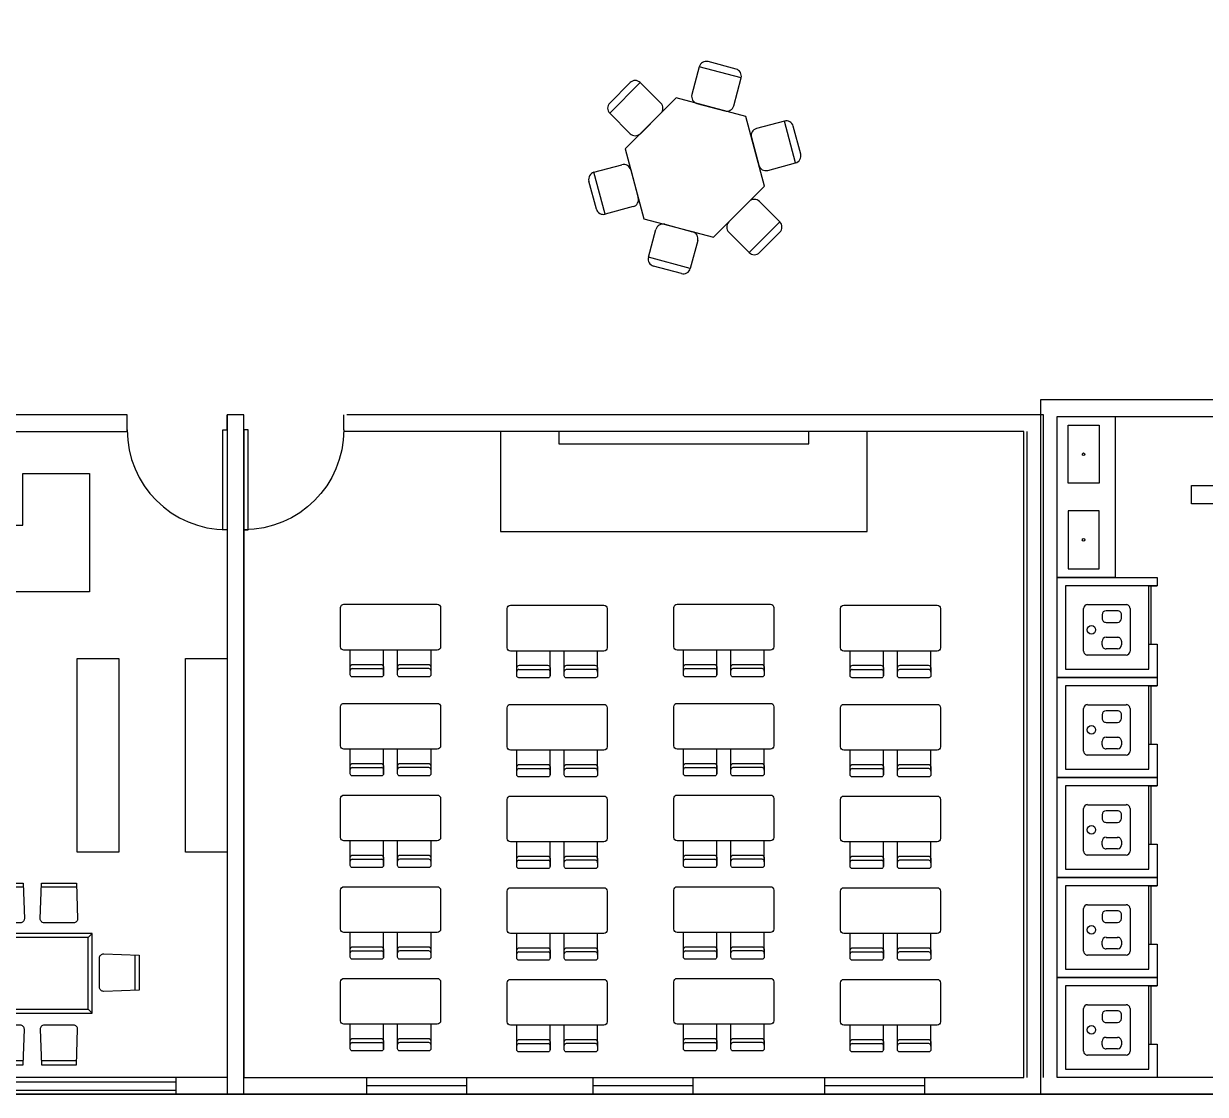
# Model space of a CAD drawing. Header units: metres. Extents: x 217 to 1422, y -179 to 129.
# Drawn here: x 1369.22 to 1383.41, y 48.87 to 61.72 of the extents above; entities that cross this region are included whole.
import ezdxf

# ---------------------------------------------------------------- set-up
doc = ezdxf.new("R2010")
doc.units = ezdxf.units.M
doc.header["$LTSCALE"] = 0.5
doc.header["$MEASUREMENT"] = 0
doc.layers.add('+1', color=255, linetype='Continuous')

# ---------------------------------------------------------------- blocks, each defined once
blk = doc.blocks.new('*U20')
at = {"transparency": 33554687}
for p, q in [((-40, 0), (-40, 6)), ((0, 0), (0, 6))]:
    blk.add_line(p, q, dxfattribs=at)
blk.add_lwpolyline([(0, 0), (-40, 0), (-40, 1.75), (0, 1.75)], close=True, dxfattribs=at)
blk = doc.blocks.new('xixom3')
for p, q in [((-360, 56), (-360, 608)), ((-304, 665), (304, 665)), ((360, 608), (360, 56)), ((-273, 179), (-273, 343)), ((-216, 399), (-163, 399)), ((-107, 343), (-107, 179)), ((107, 343), (107, 179)), ((216, 399), (163, 399)), ((273, 179), (273, 343)), ((304, 0), (-304, 0)), ((-163, 122), (-216, 122)), ((163, 122), (216, 122))]:
    blk.add_line(p, q)
blk.add_circle((0, 553), 60.6)
for centre, start, end in [((-304, 608), 90, 180), ((304, 608), 0, 90), ((-216, 343), 90, 180), ((-163, 343), 0, 90), ((163, 343), 90, 180), ((216, 343), 0, 90), ((-216, 179), 180, 270), ((-163, 179), 270, 0), ((163, 179), 180, 270), ((216, 179), 270, 0), ((-304, 56), 180, 270), ((304, 56), 270, 0)]:
    blk.add_arc(centre, 56.4, start, end)
blk = doc.blocks.new('mb-tieunam2')
for p, q in [((-225, 0), (225, 0)), ((-225, -175), (-225, 0)), ((96.25, 0), (166.25, 0)), ((225, 0), (225, -175)), ((-24.5, -66.2525), (-122.5, -66.2525)), ((-122.5, -83.75), (-24.5, -83.75)), ((19.325, -57.5), (113.75, -57.5)), ((113.75, -92.5), (19.6, -92.5)), ((105, -8.75), (157.5, -8.75)), ((105, -40), (105, -48.75)), ((157.5, -40), (105, -40)), ((105, -48.75), (157.5, -48.75)), ((105, -101.25), (105, -110.0025)), ((157.5, -101.25), (105, -101.25)), ((105, -110.0025), (157.5, -110.0025)), ((113.75, -8.75), (113.75, -40)), ((113.75, -48.75), (113.75, -101.25)), ((148.75, -40), (148.75, -8.75)), ((148.75, -101.25), (148.75, -48.75)), ((157.5, -48.75), (157.5, -40)), ((157.5, -110.0025), (157.5, -101.25)), ((-225, -175), (-175, -175)), ((-175, -175), (-150, -150)), ((-150, -150), (150, -150)), ((150, -150), (175, -175)), ((175, -175), (225, -175))]:
    blk.add_line(p, q)
blk.add_circle((0, -75), 26.25)
for centre, radius, start, end in [((105.375, 0.385), 9.1422, 182.4084, 267.5916), ((157.125, 0.385), 9.1422, 272.4084, 357.5916), ((-122.5, -75), 8.75, 90, 270), ((0, -75), 43.75, 22.85047, 168.577), ((0, -75), 43.75, 191.8763, 336.5863), ((0, -150), 150, 180, 0), ((0, -150), 112.5, 180, 0)]:
    blk.add_arc(centre, radius, start, end)
blk = doc.blocks.new('WC')
at = {"transparency": 33554687}
for points in [[(365.917, 44.487), (365.917, 46.455), (373.849, 46.455), (373.849, 39.52), (365.917, 39.52), (365.917, 41.621), (365.717, 41.621), (365.717, 39.32), (374.049, 39.32), (374.049, 46.655), (365.717, 46.655), (365.717, 44.487)], [(365.917, 46.455), (367.849, 46.455), (367.849, 45.758), (365.917, 45.758)], [(368.949, 45.355), (368.949, 46.355), (367.949, 46.355), (367.949, 45.355), (368.249, 45.355), (368.249, 45.255), (367.849, 45.255), (367.849, 46.455), (369.049, 46.455), (369.049, 45.255), (368.949, 45.255)], [(370.149, 45.355), (370.149, 46.355), (369.149, 46.355), (369.149, 45.355), (369.449, 45.355), (369.449, 45.255), (369.049, 45.255), (369.049, 46.455), (370.249, 46.455), (370.249, 45.255), (370.149, 45.255)], [(371.349, 45.355), (371.349, 46.355), (370.349, 46.355), (370.349, 45.355), (370.649, 45.355), (370.649, 45.255), (370.249, 45.255), (370.249, 46.455), (371.449, 46.455), (371.449, 45.255), (371.349, 45.255)], [(372.549, 45.355), (372.549, 46.355), (371.549, 46.355), (371.549, 45.355), (371.849, 45.355), (371.849, 45.255), (371.449, 45.255), (371.449, 46.455), (372.649, 46.455), (372.649, 45.255), (372.549, 45.255)], [(373.749, 45.355), (373.749, 46.355), (372.749, 46.355), (372.749, 45.355), (373.049, 45.355), (373.049, 45.255), (372.649, 45.255), (372.649, 46.455), (373.849, 46.455), (373.849, 45.255), (373.749, 45.255)], [(366.022, 46.263), (366.718, 46.263), (366.718, 45.888), (366.022, 45.888)], [(367.745, 46.263), (367.049, 46.263), (367.049, 45.888), (367.745, 45.888)], [(366.741, 43.087), (366.941, 43.087), (366.941, 44.687), (366.741, 44.687)], [(367.689, 43.087), (367.639, 43.087), (367.639, 43.787), (367.689, 43.787)], [(368.389, 43.087), (368.339, 43.087), (368.339, 43.787), (368.389, 43.787)], [(369.089, 43.087), (369.039, 43.087), (369.039, 43.787), (369.089, 43.787)], [(369.789, 43.087), (369.739, 43.087), (369.739, 43.787), (369.789, 43.787)], [(370.489, 43.087), (370.439, 43.087), (370.439, 43.787), (370.489, 43.787)], [(371.189, 43.087), (371.139, 43.087), (371.139, 43.787), (371.189, 43.787)], [(371.889, 43.087), (371.839, 43.087), (371.839, 43.787), (371.889, 43.787)], [(372.589, 43.087), (372.539, 43.087), (372.539, 43.787), (372.589, 43.787)], [(373.289, 43.087), (373.239, 43.087), (373.239, 43.787), (373.289, 43.787)], [(365.417, 43.087), (373.849, 43.087), (373.849, 42.887), (365.417, 42.887)], [(366.746, 42.887), (366.964, 42.887), (366.964, 41.132), (366.746, 41.132)], [(368.949, 41.787), (368.949, 42.787), (367.949, 42.787), (367.949, 41.787), (368.249, 41.787), (368.249, 41.687), (367.849, 41.687), (367.849, 42.887), (369.049, 42.887), (369.049, 41.687), (368.949, 41.687)], [(370.149, 41.787), (370.149, 42.787), (369.149, 42.787), (369.149, 41.787), (369.449, 41.787), (369.449, 41.687), (369.049, 41.687), (369.049, 42.887), (370.249, 42.887), (370.249, 41.687), (370.149, 41.687)], [(371.349, 41.787), (371.349, 42.787), (370.349, 42.787), (370.349, 41.787), (370.649, 41.787), (370.649, 41.687), (370.249, 41.687), (370.249, 42.887), (371.449, 42.887), (371.449, 41.687), (371.349, 41.687)], [(372.549, 41.787), (372.549, 42.787), (371.549, 42.787), (371.549, 41.787), (371.849, 41.787), (371.849, 41.687), (371.449, 41.687), (371.449, 42.887), (372.649, 42.887), (372.649, 41.687), (372.549, 41.687)], [(373.749, 41.787), (373.749, 42.787), (372.749, 42.787), (372.749, 41.787), (373.049, 41.787), (373.049, 41.687), (372.649, 41.687), (372.649, 42.887), (373.849, 42.887), (373.849, 41.687), (373.749, 41.687)], [(367.949, 40.62), (367.949, 39.62), (368.949, 39.62), (368.949, 40.62), (368.649, 40.62), (368.649, 40.72), (369.049, 40.72), (369.049, 39.52), (367.849, 39.52), (367.849, 40.72), (367.949, 40.72)], [(369.149, 40.62), (369.149, 39.62), (370.149, 39.62), (370.149, 40.62), (369.849, 40.62), (369.849, 40.72), (370.249, 40.72), (370.249, 39.52), (369.049, 39.52), (369.049, 40.72), (369.149, 40.72)], [(370.349, 40.62), (370.349, 39.62), (371.349, 39.62), (371.349, 40.62), (371.049, 40.62), (371.049, 40.72), (371.449, 40.72), (371.449, 39.52), (370.249, 39.52), (370.249, 40.72), (370.349, 40.72)], [(371.549, 40.62), (371.549, 39.62), (372.549, 39.62), (372.549, 40.62), (372.249, 40.62), (372.249, 40.72), (372.649, 40.72), (372.649, 39.52), (371.449, 39.52), (371.449, 40.72), (371.549, 40.72)], [(372.749, 40.62), (372.749, 39.62), (373.749, 39.62), (373.749, 40.62), (373.449, 40.62), (373.449, 40.72), (373.849, 40.72), (373.849, 39.52), (372.649, 39.52), (372.649, 40.72), (372.749, 40.72)], [(365.917, 40.217), (367.849, 40.217), (367.849, 39.52), (365.917, 39.52)], [(366.022, 40.025), (366.718, 40.025), (366.718, 39.65), (366.022, 39.65)], [(367.745, 40.025), (367.049, 40.025), (367.049, 39.65), (367.745, 39.65)]]:
    blk.add_lwpolyline(points, close=True, dxfattribs=at)
for centre in [(366.37, 46.075), (367.397, 46.075), (366.37, 39.837), (367.397, 39.837)]:
    blk.add_circle(centre, 0.0158, dxfattribs=at)
for name, p, xscale, yscale, zscale in [('xixom3', (368.423, 45.581), 0.0008390603702762252, 0.0008390603702762252, 0.0008390603702762252), ('xixom3', (369.623, 45.581), 0.0008390603702762252, 0.0008390603702762252, 0.0008390603702762252), ('xixom3', (370.823, 45.581), 0.0008390603702762252, 0.0008390603702762252, 0.0008390603702762252), ('xixom3', (372.023, 45.581), 0.0008390603702762252, 0.0008390603702762252, 0.0008390603702762252), ('xixom3', (373.223, 45.581), 0.0008390603702762252, 0.0008390603702762252, 0.0008390603702762252), ('xixom3', (368.423, 42.013), 0.0008390603702762252, 0.0008390603702762252, 0.0008390603702762252), ('xixom3', (369.623, 42.013), 0.0008390603702762252, 0.0008390603702762252, 0.0008390603702762252), ('xixom3', (370.823, 42.013), 0.0008390603702762252, 0.0008390603702762252, 0.0008390603702762252), ('xixom3', (372.023, 42.013), 0.0008390603702762252, 0.0008390603702762252, 0.0008390603702762252), ('xixom3', (373.223, 42.013), 0.0008390603702762252, 0.0008390603702762252, 0.0008390603702762252), ('*U20', (367.949, 40.615), -0.01749999999999975, 0.01749999999999975, 0.01749999999999975), ('*U20', (369.149, 40.615), -0.01749999999999975, 0.01749999999999975, 0.01749999999999975), ('*U20', (370.349, 40.615), -0.01749999999999975, 0.01749999999999975, 0.01749999999999975), ('*U20', (371.549, 40.615), -0.01749999999999975, 0.01749999999999975, 0.01749999999999975), ('*U20', (372.749, 40.615), -0.01749999999999975, 0.01749999999999975, 0.01749999999999975)]:
    blk.add_blockref(name, p, dxfattribs=dict(at, xscale=xscale, yscale=yscale, zscale=zscale))
at = {"transparency": 33554687, "rotation": 180}
for name, p, xscale, yscale, zscale in [('*U20', (368.949, 45.36), -0.01749999999999975, 0.01749999999999975, 0.01749999999999975), ('*U20', (370.149, 45.36), -0.01749999999999975, 0.01749999999999975, 0.01749999999999975), ('*U20', (371.349, 45.36), -0.01749999999999975, 0.01749999999999975, 0.01749999999999975), ('*U20', (372.549, 45.36), -0.01749999999999975, 0.01749999999999975, 0.01749999999999975), ('*U20', (373.749, 45.36), -0.01749999999999975, 0.01749999999999975, 0.01749999999999975), ('mb-tieunam2', (367.302, 43.087), 0.000966153071577638, 0.000966153071577638, 0.000966153071577638), ('mb-tieunam2', (368.007, 43.087), 0.000966153071577638, 0.000966153071577638, 0.000966153071577638), ('mb-tieunam2', (368.696, 43.087), 0.000966153071577638, 0.000966153071577638, 0.000966153071577638), ('mb-tieunam2', (369.421, 43.087), 0.000966153071577638, 0.000966153071577638, 0.000966153071577638), ('mb-tieunam2', (370.126, 43.087), 0.000966153071577638, 0.000966153071577638, 0.000966153071577638), ('mb-tieunam2', (370.805, 43.087), 0.000966153071577638, 0.000966153071577638, 0.000966153071577638), ('mb-tieunam2', (371.51, 43.087), 0.000966153071577638, 0.000966153071577638, 0.000966153071577638), ('mb-tieunam2', (372.215, 43.087), 0.000966153071577638, 0.000966153071577638, 0.000966153071577638), ('mb-tieunam2', (372.929, 43.087), 0.000966153071577638, 0.000966153071577638, 0.000966153071577638), ('mb-tieunam2', (373.57, 43.087), 0.000966153071577638, 0.000966153071577638, 0.000966153071577638), ('*U20', (368.949, 41.792), -0.01749999999999975, 0.01749999999999975, 0.01749999999999975), ('*U20', (370.149, 41.792), -0.01749999999999975, 0.01749999999999975, 0.01749999999999975), ('*U20', (371.349, 41.792), -0.01749999999999975, 0.01749999999999975, 0.01749999999999975), ('*U20', (372.549, 41.792), -0.01749999999999975, 0.01749999999999975, 0.01749999999999975), ('*U20', (373.749, 41.792), -0.01749999999999975, 0.01749999999999975, 0.01749999999999975), ('xixom3', (368.476, 40.394), 0.0008390603702762252, 0.0008390603702762252, 0.0008390603702762252), ('xixom3', (369.676, 40.394), 0.0008390603702762252, 0.0008390603702762252, 0.0008390603702762252), ('xixom3', (370.876, 40.394), 0.0008390603702762252, 0.0008390603702762252, 0.0008390603702762252), ('xixom3', (372.076, 40.394), 0.0008390603702762252, 0.0008390603702762252, 0.0008390603702762252), ('xixom3', (373.276, 40.394), 0.0008390603702762252, 0.0008390603702762252, 0.0008390603702762252)]:
    blk.add_blockref(name, p, dxfattribs=dict(at, xscale=xscale, yscale=yscale, zscale=zscale))
blk = doc.blocks.new('*U14')
for p, q in [((-40, 0), (-40, 6)), ((0, 0), (0, 6))]:
    blk.add_line(p, q)
blk.add_lwpolyline([(0, 0), (0, -40), (-1.75, -40), (-1.75, 0)], close=True)
blk.add_arc((0, 0), 40, 180, 270)
blk = doc.blocks.new('MESA PARA LACTANTES')
for p, q in [((-0.15, 1.416), (-0.15, 1.216)), ((0.15, 1.416), (-0.15, 1.416)), ((0.1, 1.466), (-0.1, 1.466)), ((0.15, 1.216), (0.15, 1.416)), ((-0.5848, 1.1861), (-0.6848, 1.0129)), ((-0.5165, 1.2044), (-0.6665, 0.9446)), ((-0.3433, 1.1044), (-0.5165, 1.2044)), ((-0.25, 1.166), (-0.5, 0.733)), ((0.25, 1.166), (-0.25, 1.166)), ((-0.1, 1.166), (0.1, 1.166)), ((0.5, 0.733), (0.25, 1.166)), ((0.5165, 1.2044), (0.3433, 1.1044)), ((0.6665, 0.9446), (0.5165, 1.2044)), ((0.6848, 1.0129), (0.5848, 1.1861)), ((-0.425, 0.8629), (-0.325, 1.0361)), ((0.325, 1.0361), (0.425, 0.8629)), ((-0.6665, 0.9446), (-0.4933, 0.8446)), ((0.4933, 0.8446), (0.6665, 0.9446)), ((-0.5, 0.733), (-0.25, 0.3)), ((0.25, 0.3), (0.5, 0.733)), ((-0.6665, 0.5214), (-0.4933, 0.6214)), ((-0.425, 0.6031), (-0.325, 0.4299)), ((0.325, 0.4299), (0.425, 0.6031)), ((0.4933, 0.6214), (0.6665, 0.5214)), ((-0.5165, 0.2616), (-0.6665, 0.5214)), ((0.6665, 0.5214), (0.5165, 0.2616)), ((-0.5848, 0.2799), (-0.6848, 0.4531)), ((0.6848, 0.4531), (0.5848, 0.2799)), ((-0.3433, 0.3616), (-0.5165, 0.2616)), ((0.5165, 0.2616), (0.3433, 0.3616)), ((-0.25, 0.3), (0.25, 0.3)), ((-0.15, 0.05), (-0.15, 0.25)), ((-0.1, 0.3), (0.1, 0.3)), ((0.15, 0.25), (0.15, 0.05)), ((0.15, 0.05), (-0.15, 0.05)), ((0.1, 0), (-0.1, 0))]:
    blk.add_line(p, q)
for centre, start, end in [((-0.1, 1.416), 90, 180), ((0.1, 1.416), 0, 90), ((-0.5415, 1.1611), 60, 150), ((-0.1, 1.216), 180, 270), ((0.1, 1.216), 270, 0), ((0.5415, 1.1611), 30, 120), ((-0.3683, 1.0611), 330, 60), ((0.3683, 1.0611), 120, 210), ((-0.6415, 0.9879), 150, 240), ((0.6415, 0.9879), 300, 30), ((-0.4683, 0.8879), 240, 330), ((0.4683, 0.8879), 210, 300), ((-0.4683, 0.5781), 30, 120), ((0.4683, 0.5781), 60, 150), ((-0.6415, 0.4781), 120, 210), ((0.6415, 0.4781), 330, 60), ((-0.3683, 0.4049), 300, 30), ((0.3683, 0.4049), 150, 240), ((-0.5415, 0.3049), 210, 300), ((-0.1, 0.25), 90, 180), ((0.1, 0.25), 0, 90), ((0.5415, 0.3049), 240, 330), ((-0.1, 0.05), 180, 270), ((0.1, 0.05), 270, 0)]:
    blk.add_arc(centre, 0.05, start, end)
blk = doc.blocks.new('ghe 2')
blk.add_line((-466, 151), (-466, -151))
for points in [[(-121, 243, 1.333333), (-121, 304), (-362, 304, 1), (-344, 243)], [(-434, 213, 0.829608), (-466, 243, 0.333333), (-466, -243, 0.829608), (-434, -213)], [(-433, 213, 0.290756), (-433, -213)], [(-433, -236, 0.120944), (-405, -243), (-61, -243, 0.414214), (0, -182), (0, 182, 0.414214), (-61, 243), (-405, 243, 0.120944), (-433, 236)], [(-121, -244, -1.333333), (-121, -305), (-344, -305, -1.333333), (-344, -244)]]:
    blk.add_lwpolyline(points, format="xyb")
blk = doc.blocks.new('ban6c 1000x2100')
for p, q in [((-459, 2644), (-509, 2694)), ((441, 2644), (491, 2694)), ((-459, 644), (-509, 594)), ((441, 644), (491, 594))]:
    blk.add_line(p, q)
for points in [[(236, 2863), (221, 3311), (-221, 3311), (-236, 2863, 0.424007), (-186, 2811), (186, 2811, 0.424007)], [(-714, 2529), (-1162, 2514), (-1162, 2073), (-714, 2058, 0.424007), (-662, 2108), (-662, 2479, 0.424007)], [(679, 2529), (1128, 2514), (1128, 2073), (679, 2058, -0.424007), (628, 2108), (628, 2479, -0.424007)], [(-714, 1920), (-1162, 1905), (-1162, 1463), (-714, 1448, 0.424007), (-662, 1498), (-662, 1870, 0.424007)], [(679, 1920), (1128, 1905), (1128, 1463), (679, 1448, -0.424007), (628, 1498), (628, 1870, -0.424007)], [(-714, 1248), (-1162, 1233), (-1162, 791), (-714, 776, 0.424007), (-662, 826), (-662, 1198, 0.424007)], [(679, 1248), (1128, 1233), (1128, 791), (679, 776, -0.424007), (628, 826), (628, 1198, -0.424007)], [(236, 448), (221, 0), (-221, 0), (-236, 448, -0.424007), (-186, 500), (186, 500, -0.424007)]]:
    blk.add_lwpolyline(points, format="xyb", close=True)
for points in [[(-222, 3261), (223, 3261)], [(-1112, 2071), (-1112, 2516)], [(1078, 2071), (1078, 2516)], [(-1112, 1462), (-1112, 1907)], [(1078, 1462), (1078, 1907)], [(-1112, 790), (-1112, 1235)], [(1078, 790), (1078, 1235)], [(-222, 50), (223, 50)]]:
    blk.add_lwpolyline(points)
for points in [[(-509, 594), (491, 594), (491, 2694), (-509, 2694)], [(-459, 644), (441, 644), (441, 2644), (-459, 2644)]]:
    blk.add_lwpolyline(points, close=True)
blk = doc.blocks.new('LIBRARY')
at = {"layer": '+1', "ltscale": 0.5, "transparency": 33554687}
for p, q in [((441.457, 80.9), (441.257, 80.9)), ((441.307, 80.9), (441.307, 75.374)), ((441.407, 80.9), (441.407, 75.374)), ((441.457, 75.374), (441.257, 75.374)), ((446.003, 74.066), (446.003, 73.866)), ((450.203, 74.066), (450.203, 73.866)), ((446.003, 74.016), (450.203, 74.016)), ((446.003, 73.916), (450.203, 73.916))]:
    blk.add_line(p, q, dxfattribs=at)
at = {"layer": '+1', "transparency": 33554687}
blk.add_lwpolyline([(450.819, 81.819), (450.819, 74.066), (441.457, 74.066), (441.457, 81.819), (449.619, 81.819), (449.619, 82.019), (441.257, 82.019), (441.257, 73.866), (451.019, 73.866), (451.019, 82.019), (450.819, 82.019)], close=True, dxfattribs=at)
at = {"layer": '+1', "ltscale": 0.5, "transparency": 33554687}
for points in [[(448.368, 81.314), (449.168, 81.314), (449.168, 79.895), (446.968, 79.895), (446.968, 80.695), (448.368, 80.695)], [(445.655, 81.021), (445.655, 80.521), (442.455, 80.521), (442.455, 81.021)], [(445.655, 79.721), (445.655, 79.221), (442.455, 79.221), (442.455, 79.721)], [(446.918, 76.773), (446.418, 76.773), (446.418, 79.095), (446.918, 79.095)], [(448.218, 76.773), (447.718, 76.773), (447.718, 79.095), (448.218, 79.095)], [(449.518, 76.773), (449.018, 76.773), (449.018, 79.095), (449.518, 79.095)], [(450.818, 76.773), (450.318, 76.773), (450.318, 79.095), (450.818, 79.095)], [(445.655, 78.421), (445.655, 77.921), (442.455, 77.921), (442.455, 78.421)], [(445.655, 77.121), (445.655, 76.621), (442.455, 76.621), (442.455, 77.121)], [(445.655, 75.821), (445.655, 75.321), (442.455, 75.321), (442.455, 75.821)], [(445.655, 74.521), (445.655, 74.066), (442.455, 74.066), (442.455, 74.521)]]:
    blk.add_lwpolyline(points, close=True, dxfattribs=at)
at = {"layer": '+1', "transparency": 33554687, "xscale": 0.02999999999999977, "yscale": 0.02999999999999977, "zscale": 0.02999999999999977}
blk.add_blockref('*U14', (450.819, 81.839), dxfattribs=at)
at = {"layer": '+1', "transparency": 33554687}
for name, p, xscale, yscale, zscale, rotation in [('ghe 2', (447.673, 80.861), 0.0009661835748791984, 0.0009661835748791984, 0.0009661835748791984, 270), ('ban6c 1000x2100', (449.764, 75.326), 0.0009523809523809511, 0.0009523809523809511, 0.0009523809523809511, 89.99999999999999)]:
    blk.add_blockref(name, p, dxfattribs=dict(at, xscale=xscale, yscale=yscale, zscale=zscale, rotation=rotation))
blk = doc.blocks.new('PLAN FF')
at = {"layer": '+1', "linetype": 'ByBlock', "transparency": 33554687}
for p, q in [((1373.144, 53.95), (1373.144, 54.203)), ((1373.545, 53.908), (1373.545, 54.203)), ((1373.713, 53.908), (1373.713, 54.203)), ((1374.114, 53.95), (1374.114, 54.203)), ((1375.144, 53.939), (1375.144, 54.192)), ((1375.545, 53.896), (1375.545, 54.192)), ((1375.713, 53.896), (1375.713, 54.192)), ((1376.114, 53.939), (1376.114, 54.192)), ((1377.144, 53.95), (1377.144, 54.203)), ((1377.545, 53.908), (1377.545, 54.203)), ((1377.713, 53.908), (1377.713, 54.203)), ((1378.114, 53.95), (1378.114, 54.203)), ((1379.144, 53.939), (1379.144, 54.192)), ((1379.545, 53.896), (1379.545, 54.192)), ((1379.713, 53.896), (1379.713, 54.192)), ((1380.114, 53.939), (1380.114, 54.192)), ((1373.169, 53.983), (1373.519, 53.983)), ((1374.088, 53.983), (1373.738, 53.983)), ((1375.169, 53.972), (1375.519, 53.972)), ((1376.088, 53.972), (1375.738, 53.972)), ((1377.169, 53.983), (1377.519, 53.983)), ((1378.088, 53.983), (1377.738, 53.983)), ((1379.169, 53.972), (1379.519, 53.972)), ((1380.088, 53.972), (1379.738, 53.972)), ((1373.144, 52.762), (1373.144, 53.015)), ((1373.545, 52.72), (1373.545, 53.015)), ((1373.713, 52.72), (1373.713, 53.015)), ((1374.114, 52.762), (1374.114, 53.015)), ((1375.144, 52.75), (1375.144, 53.003)), ((1375.545, 52.708), (1375.545, 53.003)), ((1375.713, 52.708), (1375.713, 53.003)), ((1376.114, 52.75), (1376.114, 53.003)), ((1377.144, 52.762), (1377.144, 53.015)), ((1377.545, 52.72), (1377.545, 53.015)), ((1377.713, 52.72), (1377.713, 53.015)), ((1378.114, 52.762), (1378.114, 53.015)), ((1379.144, 52.75), (1379.144, 53.003)), ((1379.545, 52.708), (1379.545, 53.003)), ((1379.713, 52.708), (1379.713, 53.003)), ((1380.114, 52.75), (1380.114, 53.003)), ((1373.169, 52.795), (1373.519, 52.795)), ((1374.088, 52.795), (1373.738, 52.795)), ((1375.169, 52.783), (1375.519, 52.783)), ((1376.088, 52.783), (1375.738, 52.783)), ((1377.169, 52.795), (1377.519, 52.795)), ((1378.088, 52.795), (1377.738, 52.795)), ((1379.169, 52.783), (1379.519, 52.783)), ((1380.088, 52.783), (1379.738, 52.783)), ((1373.144, 51.662), (1373.144, 51.915)), ((1373.545, 51.62), (1373.545, 51.915)), ((1373.713, 51.62), (1373.713, 51.915)), ((1374.114, 51.662), (1374.114, 51.915)), ((1377.144, 51.662), (1377.144, 51.915)), ((1377.545, 51.62), (1377.545, 51.915)), ((1377.713, 51.62), (1377.713, 51.915)), ((1378.114, 51.662), (1378.114, 51.915)), ((1375.144, 51.65), (1375.144, 51.903)), ((1375.545, 51.608), (1375.545, 51.903)), ((1375.713, 51.608), (1375.713, 51.903)), ((1376.114, 51.65), (1376.114, 51.903)), ((1379.144, 51.65), (1379.144, 51.903)), ((1379.545, 51.608), (1379.545, 51.903)), ((1379.713, 51.608), (1379.713, 51.903)), ((1380.114, 51.65), (1380.114, 51.903)), ((1373.169, 51.695), (1373.519, 51.695)), ((1374.088, 51.695), (1373.738, 51.695)), ((1375.169, 51.683), (1375.519, 51.683)), ((1376.088, 51.683), (1375.738, 51.683)), ((1377.169, 51.695), (1377.519, 51.695)), ((1378.088, 51.695), (1377.738, 51.695)), ((1379.169, 51.683), (1379.519, 51.683)), ((1380.088, 51.683), (1379.738, 51.683)), ((1373.144, 50.562), (1373.144, 50.815)), ((1373.545, 50.52), (1373.545, 50.815)), ((1373.713, 50.52), (1373.713, 50.815)), ((1374.114, 50.562), (1374.114, 50.815)), ((1375.144, 50.55), (1375.144, 50.803)), ((1375.545, 50.508), (1375.545, 50.803)), ((1375.713, 50.508), (1375.713, 50.803)), ((1376.114, 50.55), (1376.114, 50.803)), ((1377.144, 50.562), (1377.144, 50.815)), ((1377.545, 50.52), (1377.545, 50.815)), ((1377.713, 50.52), (1377.713, 50.815)), ((1378.114, 50.562), (1378.114, 50.815)), ((1379.144, 50.55), (1379.144, 50.803)), ((1379.545, 50.508), (1379.545, 50.803)), ((1379.713, 50.508), (1379.713, 50.803)), ((1380.114, 50.55), (1380.114, 50.803)), ((1373.169, 50.595), (1373.519, 50.595)), ((1374.088, 50.595), (1373.738, 50.595)), ((1375.169, 50.583), (1375.519, 50.583)), ((1376.088, 50.583), (1375.738, 50.583)), ((1377.169, 50.595), (1377.519, 50.595)), ((1378.088, 50.595), (1377.738, 50.595)), ((1379.169, 50.583), (1379.519, 50.583)), ((1380.088, 50.583), (1379.738, 50.583)), ((1373.144, 49.462), (1373.144, 49.715)), ((1373.545, 49.42), (1373.545, 49.715)), ((1373.713, 49.42), (1373.713, 49.715)), ((1374.114, 49.462), (1374.114, 49.715)), ((1375.144, 49.45), (1375.144, 49.703)), ((1375.545, 49.408), (1375.545, 49.703)), ((1375.713, 49.408), (1375.713, 49.703)), ((1376.114, 49.45), (1376.114, 49.703)), ((1377.144, 49.462), (1377.144, 49.715)), ((1377.545, 49.42), (1377.545, 49.715)), ((1377.713, 49.42), (1377.713, 49.715)), ((1378.114, 49.462), (1378.114, 49.715)), ((1379.144, 49.45), (1379.144, 49.703)), ((1379.545, 49.408), (1379.545, 49.703)), ((1379.713, 49.408), (1379.713, 49.703)), ((1380.114, 49.45), (1380.114, 49.703)), ((1373.169, 49.495), (1373.519, 49.495)), ((1374.088, 49.495), (1373.738, 49.495)), ((1375.169, 49.483), (1375.519, 49.483)), ((1376.088, 49.483), (1375.738, 49.483)), ((1377.169, 49.495), (1377.519, 49.495)), ((1378.088, 49.495), (1377.738, 49.495)), ((1379.169, 49.483), (1379.519, 49.483)), ((1380.088, 49.483), (1379.738, 49.483))]:
    blk.add_line(p, q, dxfattribs=at)
at = {"layer": '+1', "transparency": 33554687}
for points in [[(1369.224, 66.706), (1369.224, 82.683), (1388.591, 82.683), (1395.192, 82.683), (1395.192, 64.796), (1388.581, 64.796), (1388.549, 48.874), (1349.994, 48.874), (1349.994, 66.706)], [(1379.348, 56.827), (1374.948, 56.827), (1374.948, 55.627), (1379.348, 55.627)], [(1378.648, 56.827), (1375.648, 56.827), (1375.648, 56.677), (1378.648, 56.677)]]:
    blk.add_lwpolyline(points, close=True, dxfattribs=at)
for points in [[(1371.867, 57.027), (1371.667, 57.027), (1371.667, 48.874), (1381.429, 48.874)], [(1381.464, 49.074), (1381.464, 57.027), (1373.102, 57.027)], [(1381.464, 57.027), (1381.264, 57.027)], [(1371.867, 56.827), (1371.867, 49.074), (1381.229, 49.074), (1381.229, 56.827), (1373.067, 56.827)], [(1381.264, 56.827), (1381.264, 49.074)]]:
    blk.add_lwpolyline(points, dxfattribs=at)
at = {"layer": '+1', "linetype": 'ByBlock', "transparency": 33554687}
for points in [[(1373.029, 54.243), (1373.029, 54.713, -0.414214), (1373.069, 54.753), (1374.189, 54.753, -0.414214), (1374.229, 54.713), (1374.229, 54.243, -0.414214), (1374.189, 54.203), (1373.069, 54.203, -0.414214)], [(1377.029, 54.243), (1377.029, 54.713, -0.414214), (1377.069, 54.753), (1378.189, 54.753, -0.414214), (1378.229, 54.713), (1378.229, 54.243, -0.414214), (1378.189, 54.203), (1377.069, 54.203, -0.414214)], [(1375.029, 54.232), (1375.029, 54.702, -0.414214), (1375.069, 54.742), (1376.189, 54.742, -0.414214), (1376.229, 54.702), (1376.229, 54.232, -0.414214), (1376.189, 54.192), (1375.069, 54.192, -0.414214)], [(1379.029, 54.232), (1379.029, 54.702, -0.414214), (1379.069, 54.742), (1380.189, 54.742, -0.414214), (1380.229, 54.702), (1380.229, 54.232, -0.414214), (1380.189, 54.192), (1379.069, 54.192, -0.414214)], [(1373.029, 53.055), (1373.029, 53.525, -0.414214), (1373.069, 53.565), (1374.189, 53.565, -0.414214), (1374.229, 53.525), (1374.229, 53.055, -0.414214), (1374.189, 53.015), (1373.069, 53.015, -0.414214)], [(1375.029, 53.043), (1375.029, 53.513, -0.414214), (1375.069, 53.553), (1376.189, 53.553, -0.414214), (1376.229, 53.513), (1376.229, 53.043, -0.414214), (1376.189, 53.003), (1375.069, 53.003, -0.414214)], [(1377.029, 53.055), (1377.029, 53.525, -0.414214), (1377.069, 53.565), (1378.189, 53.565, -0.414214), (1378.229, 53.525), (1378.229, 53.055, -0.414214), (1378.189, 53.015), (1377.069, 53.015, -0.414214)], [(1379.029, 53.043), (1379.029, 53.513, -0.414214), (1379.069, 53.553), (1380.189, 53.553, -0.414214), (1380.229, 53.513), (1380.229, 53.043, -0.414214), (1380.189, 53.003), (1379.069, 53.003, -0.414214)], [(1373.029, 51.955), (1373.029, 52.425, -0.414214), (1373.069, 52.465), (1374.189, 52.465, -0.414214), (1374.229, 52.425), (1374.229, 51.955, -0.414214), (1374.189, 51.915), (1373.069, 51.915, -0.414214)], [(1375.029, 51.943), (1375.029, 52.413, -0.414214), (1375.069, 52.453), (1376.189, 52.453, -0.414214), (1376.229, 52.413), (1376.229, 51.943, -0.414214), (1376.189, 51.903), (1375.069, 51.903, -0.414214)], [(1377.029, 51.955), (1377.029, 52.425, -0.414214), (1377.069, 52.465), (1378.189, 52.465, -0.414214), (1378.229, 52.425), (1378.229, 51.955, -0.414214), (1378.189, 51.915), (1377.069, 51.915, -0.414214)], [(1379.029, 51.943), (1379.029, 52.413, -0.414214), (1379.069, 52.453), (1380.189, 52.453, -0.414214), (1380.229, 52.413), (1380.229, 51.943, -0.414214), (1380.189, 51.903), (1379.069, 51.903, -0.414214)], [(1373.029, 50.855), (1373.029, 51.325, -0.414214), (1373.069, 51.365), (1374.189, 51.365, -0.414214), (1374.229, 51.325), (1374.229, 50.855, -0.414214), (1374.189, 50.815), (1373.069, 50.815, -0.414214)], [(1375.029, 50.843), (1375.029, 51.313, -0.414214), (1375.069, 51.353), (1376.189, 51.353, -0.414214), (1376.229, 51.313), (1376.229, 50.843, -0.414214), (1376.189, 50.803), (1375.069, 50.803, -0.414214)], [(1377.029, 50.855), (1377.029, 51.325, -0.414214), (1377.069, 51.365), (1378.189, 51.365, -0.414214), (1378.229, 51.325), (1378.229, 50.855, -0.414214), (1378.189, 50.815), (1377.069, 50.815, -0.414214)], [(1379.029, 50.843), (1379.029, 51.313, -0.414214), (1379.069, 51.353), (1380.189, 51.353, -0.414214), (1380.229, 51.313), (1380.229, 50.843, -0.414214), (1380.189, 50.803), (1379.069, 50.803, -0.414214)], [(1373.029, 49.755), (1373.029, 50.225, -0.414214), (1373.069, 50.265), (1374.189, 50.265, -0.414214), (1374.229, 50.225), (1374.229, 49.755, -0.414214), (1374.189, 49.715), (1373.069, 49.715, -0.414214)], [(1375.029, 49.743), (1375.029, 50.213, -0.414214), (1375.069, 50.253), (1376.189, 50.253, -0.414214), (1376.229, 50.213), (1376.229, 49.743, -0.414214), (1376.189, 49.703), (1375.069, 49.703, -0.414214)], [(1377.029, 49.755), (1377.029, 50.225, -0.414214), (1377.069, 50.265), (1378.189, 50.265, -0.414214), (1378.229, 50.225), (1378.229, 49.755, -0.414214), (1378.189, 49.715), (1377.069, 49.715, -0.414214)], [(1379.029, 49.743), (1379.029, 50.213, -0.414214), (1379.069, 50.253), (1380.189, 50.253, -0.414214), (1380.229, 50.213), (1380.229, 49.743, -0.414214), (1380.189, 49.703), (1379.069, 49.703, -0.414214)]]:
    blk.add_lwpolyline(points, format="xyb", close=True, dxfattribs=at)
for points in [[(1373.522, 53.883), (1373.169, 53.883, -0.414214), (1373.144, 53.908), (1373.145, 54.004, -0.41131), (1373.175, 54.033), (1373.513, 54.033, -0.411531), (1373.543, 54.004), (1373.544, 53.908, -0.414214), (1373.519, 53.883)], [(1373.738, 53.883, -0.414214), (1373.713, 53.908), (1373.714, 54.004, -0.411531), (1373.744, 54.033), (1374.082, 54.033, -0.41131), (1374.112, 54.004), (1374.113, 53.908, -0.414214), (1374.088, 53.883), (1373.735, 53.883)], [(1375.522, 53.872), (1375.169, 53.872, -0.414214), (1375.144, 53.897), (1375.145, 53.992, -0.41131), (1375.175, 54.022), (1375.513, 54.022, -0.411531), (1375.543, 53.992), (1375.544, 53.896, -0.414214), (1375.519, 53.871)], [(1375.738, 53.871, -0.414214), (1375.713, 53.896), (1375.714, 53.992, -0.411531), (1375.744, 54.022), (1376.082, 54.022, -0.41131), (1376.112, 53.992), (1376.113, 53.897, -0.414214), (1376.088, 53.872), (1375.735, 53.872)], [(1377.522, 53.883), (1377.169, 53.883, -0.414214), (1377.144, 53.908), (1377.145, 54.004, -0.41131), (1377.175, 54.033), (1377.513, 54.033, -0.411531), (1377.543, 54.004), (1377.544, 53.908, -0.414214), (1377.519, 53.883)], [(1377.738, 53.883, -0.414214), (1377.713, 53.908), (1377.714, 54.004, -0.411531), (1377.744, 54.033), (1378.082, 54.033, -0.41131), (1378.112, 54.004), (1378.113, 53.908, -0.414214), (1378.088, 53.883), (1377.735, 53.883)], [(1379.522, 53.872), (1379.169, 53.872, -0.414214), (1379.144, 53.897), (1379.145, 53.992, -0.41131), (1379.175, 54.022), (1379.513, 54.022, -0.411531), (1379.543, 53.992), (1379.544, 53.896, -0.414214), (1379.519, 53.871)], [(1379.738, 53.871, -0.414214), (1379.713, 53.896), (1379.714, 53.992, -0.411531), (1379.744, 54.022), (1380.082, 54.022, -0.41131), (1380.112, 53.992), (1380.113, 53.897, -0.414214), (1380.088, 53.872), (1379.735, 53.872)], [(1373.522, 52.695), (1373.169, 52.695, -0.414214), (1373.144, 52.72), (1373.145, 52.815, -0.41131), (1373.175, 52.845), (1373.513, 52.845, -0.411531), (1373.543, 52.815), (1373.544, 52.72, -0.414214), (1373.519, 52.695)], [(1373.738, 52.695, -0.414214), (1373.713, 52.72), (1373.714, 52.815, -0.411531), (1373.744, 52.845), (1374.082, 52.845, -0.41131), (1374.112, 52.815), (1374.113, 52.72, -0.414214), (1374.088, 52.695), (1373.735, 52.695)], [(1375.522, 52.683), (1375.169, 52.683, -0.414214), (1375.144, 52.708), (1375.145, 52.804, -0.41131), (1375.175, 52.833), (1375.513, 52.833, -0.411531), (1375.543, 52.804), (1375.544, 52.708, -0.414214), (1375.519, 52.683)], [(1375.738, 52.683, -0.414214), (1375.713, 52.708), (1375.714, 52.804, -0.411531), (1375.744, 52.833), (1376.082, 52.833, -0.41131), (1376.112, 52.804), (1376.113, 52.708, -0.414214), (1376.088, 52.683), (1375.735, 52.683)], [(1377.522, 52.695), (1377.169, 52.695, -0.414214), (1377.144, 52.72), (1377.145, 52.815, -0.41131), (1377.175, 52.845), (1377.513, 52.845, -0.411531), (1377.543, 52.815), (1377.544, 52.72, -0.414214), (1377.519, 52.695)], [(1377.738, 52.695, -0.414214), (1377.713, 52.72), (1377.714, 52.815, -0.411531), (1377.744, 52.845), (1378.082, 52.845, -0.41131), (1378.112, 52.815), (1378.113, 52.72, -0.414214), (1378.088, 52.695), (1377.735, 52.695)], [(1379.522, 52.683), (1379.169, 52.683, -0.414214), (1379.144, 52.708), (1379.145, 52.804, -0.41131), (1379.175, 52.833), (1379.513, 52.833, -0.411531), (1379.543, 52.804), (1379.544, 52.708, -0.414214), (1379.519, 52.683)], [(1379.738, 52.683, -0.414214), (1379.713, 52.708), (1379.714, 52.804, -0.411531), (1379.744, 52.833), (1380.082, 52.833, -0.41131), (1380.112, 52.804), (1380.113, 52.708, -0.414214), (1380.088, 52.683), (1379.735, 52.683)], [(1373.522, 51.595), (1373.169, 51.595, -0.414214), (1373.144, 51.62), (1373.145, 51.715, -0.41131), (1373.175, 51.745), (1373.513, 51.745, -0.411531), (1373.543, 51.715), (1373.544, 51.62, -0.414214), (1373.519, 51.595)], [(1373.738, 51.595, -0.414214), (1373.713, 51.62), (1373.714, 51.715, -0.411531), (1373.744, 51.745), (1374.082, 51.745, -0.41131), (1374.112, 51.715), (1374.113, 51.62, -0.414214), (1374.088, 51.595), (1373.735, 51.595)], [(1375.522, 51.583), (1375.169, 51.583, -0.414214), (1375.144, 51.608), (1375.145, 51.704, -0.41131), (1375.175, 51.733), (1375.513, 51.733, -0.411531), (1375.543, 51.704), (1375.544, 51.608, -0.414214), (1375.519, 51.583)], [(1375.738, 51.583, -0.414214), (1375.713, 51.608), (1375.714, 51.704, -0.411531), (1375.744, 51.733), (1376.082, 51.733, -0.41131), (1376.112, 51.704), (1376.113, 51.608, -0.414214), (1376.088, 51.583), (1375.735, 51.583)], [(1377.522, 51.595), (1377.169, 51.595, -0.414214), (1377.144, 51.62), (1377.145, 51.715, -0.41131), (1377.175, 51.745), (1377.513, 51.745, -0.411531), (1377.543, 51.715), (1377.544, 51.62, -0.414214), (1377.519, 51.595)], [(1377.738, 51.595, -0.414214), (1377.713, 51.62), (1377.714, 51.715, -0.411531), (1377.744, 51.745), (1378.082, 51.745, -0.41131), (1378.112, 51.715), (1378.113, 51.62, -0.414214), (1378.088, 51.595), (1377.735, 51.595)], [(1379.522, 51.583), (1379.169, 51.583, -0.414214), (1379.144, 51.608), (1379.145, 51.704, -0.41131), (1379.175, 51.733), (1379.513, 51.733, -0.411531), (1379.543, 51.704), (1379.544, 51.608, -0.414214), (1379.519, 51.583)], [(1379.738, 51.583, -0.414214), (1379.713, 51.608), (1379.714, 51.704, -0.411531), (1379.744, 51.733), (1380.082, 51.733, -0.41131), (1380.112, 51.704), (1380.113, 51.608, -0.414214), (1380.088, 51.583), (1379.735, 51.583)], [(1373.522, 50.495), (1373.169, 50.495, -0.414214), (1373.144, 50.52), (1373.145, 50.615, -0.41131), (1373.175, 50.645), (1373.513, 50.645, -0.411531), (1373.543, 50.615), (1373.544, 50.52, -0.414214), (1373.519, 50.495)], [(1373.738, 50.495, -0.414214), (1373.713, 50.52), (1373.714, 50.615, -0.411531), (1373.744, 50.645), (1374.082, 50.645, -0.41131), (1374.112, 50.615), (1374.113, 50.52, -0.414214), (1374.088, 50.495), (1373.735, 50.495)], [(1377.522, 50.495), (1377.169, 50.495, -0.414214), (1377.144, 50.52), (1377.145, 50.615, -0.41131), (1377.175, 50.645), (1377.513, 50.645, -0.411531), (1377.543, 50.615), (1377.544, 50.52, -0.414214), (1377.519, 50.495)], [(1377.738, 50.495, -0.414214), (1377.713, 50.52), (1377.714, 50.615, -0.411531), (1377.744, 50.645), (1378.082, 50.645, -0.41131), (1378.112, 50.615), (1378.113, 50.52, -0.414214), (1378.088, 50.495), (1377.735, 50.495)], [(1375.522, 50.483), (1375.169, 50.483, -0.414214), (1375.144, 50.508), (1375.145, 50.604, -0.41131), (1375.175, 50.633), (1375.513, 50.633, -0.411531), (1375.543, 50.604), (1375.544, 50.508, -0.414214), (1375.519, 50.483)], [(1375.738, 50.483, -0.414214), (1375.713, 50.508), (1375.714, 50.604, -0.411531), (1375.744, 50.633), (1376.082, 50.633, -0.41131), (1376.112, 50.604), (1376.113, 50.508, -0.414214), (1376.088, 50.483), (1375.735, 50.483)], [(1379.522, 50.483), (1379.169, 50.483, -0.414214), (1379.144, 50.508), (1379.145, 50.604, -0.41131), (1379.175, 50.633), (1379.513, 50.633, -0.411531), (1379.543, 50.604), (1379.544, 50.508, -0.414214), (1379.519, 50.483)], [(1379.738, 50.483, -0.414214), (1379.713, 50.508), (1379.714, 50.604, -0.411531), (1379.744, 50.633), (1380.082, 50.633, -0.41131), (1380.112, 50.604), (1380.113, 50.508, -0.414214), (1380.088, 50.483), (1379.735, 50.483)], [(1373.522, 49.395), (1373.169, 49.395, -0.414214), (1373.144, 49.42), (1373.145, 49.515, -0.41131), (1373.175, 49.545), (1373.513, 49.545, -0.411531), (1373.543, 49.515), (1373.544, 49.42, -0.414214), (1373.519, 49.395)], [(1373.738, 49.395, -0.414214), (1373.713, 49.42), (1373.714, 49.515, -0.411531), (1373.744, 49.545), (1374.082, 49.545, -0.41131), (1374.112, 49.515), (1374.113, 49.42, -0.414214), (1374.088, 49.395), (1373.735, 49.395)], [(1375.522, 49.383), (1375.169, 49.383, -0.414214), (1375.144, 49.408), (1375.145, 49.504, -0.41131), (1375.175, 49.533), (1375.513, 49.533, -0.411531), (1375.543, 49.504), (1375.544, 49.408, -0.414214), (1375.519, 49.383)], [(1375.738, 49.383, -0.414214), (1375.713, 49.408), (1375.714, 49.504, -0.411531), (1375.744, 49.533), (1376.082, 49.533, -0.41131), (1376.112, 49.504), (1376.113, 49.408, -0.414214), (1376.088, 49.383), (1375.735, 49.383)], [(1377.522, 49.395), (1377.169, 49.395, -0.414214), (1377.144, 49.42), (1377.145, 49.515, -0.41131), (1377.175, 49.545), (1377.513, 49.545, -0.411531), (1377.543, 49.515), (1377.544, 49.42, -0.414214), (1377.519, 49.395)], [(1377.738, 49.395, -0.414214), (1377.713, 49.42), (1377.714, 49.515, -0.411531), (1377.744, 49.545), (1378.082, 49.545, -0.41131), (1378.112, 49.515), (1378.113, 49.42, -0.414214), (1378.088, 49.395), (1377.735, 49.395)], [(1379.522, 49.383), (1379.169, 49.383, -0.414214), (1379.144, 49.408), (1379.145, 49.504, -0.41131), (1379.175, 49.533), (1379.513, 49.533, -0.411531), (1379.543, 49.504), (1379.544, 49.408, -0.414214), (1379.519, 49.383)], [(1379.738, 49.383, -0.414214), (1379.713, 49.408), (1379.714, 49.504, -0.411531), (1379.744, 49.533), (1380.082, 49.533, -0.41131), (1380.112, 49.504), (1380.113, 49.408, -0.414214), (1380.088, 49.383), (1379.735, 49.383)]]:
    blk.add_lwpolyline(points, format="xyb", dxfattribs=at)
for centre, start, end in [((1373.169, 53.958), 90, 180), ((1373.519, 53.958), 359.9567, 89.9567), ((1373.738, 53.958), 90.0433, 180.0433), ((1374.088, 53.958), 0, 90), ((1375.169, 53.947), 90, 180), ((1375.519, 53.946), 359.9567, 89.9567), ((1375.738, 53.946), 90.0433, 180.0433), ((1376.088, 53.947), 0, 90), ((1377.169, 53.958), 90, 180), ((1377.519, 53.958), 359.9567, 89.9567), ((1377.738, 53.958), 90.0433, 180.0433), ((1378.088, 53.958), 0, 90), ((1379.169, 53.947), 90, 180), ((1379.519, 53.946), 359.9567, 89.9567), ((1379.738, 53.946), 90.0433, 180.0433), ((1380.088, 53.947), 0, 90), ((1373.169, 52.77), 90, 180), ((1373.519, 52.77), 359.9567, 89.9567), ((1373.738, 52.77), 90.0433, 180.0433), ((1374.088, 52.77), 0, 90), ((1375.169, 52.758), 90, 180), ((1375.519, 52.758), 359.9567, 89.9567), ((1375.738, 52.758), 90.0433, 180.0433), ((1376.088, 52.758), 0, 90), ((1377.169, 52.77), 90, 180), ((1377.519, 52.77), 359.9567, 89.9567), ((1377.738, 52.77), 90.0433, 180.0433), ((1378.088, 52.77), 0, 90), ((1379.169, 52.758), 90, 180), ((1379.519, 52.758), 359.9567, 89.9567), ((1379.738, 52.758), 90.0433, 180.0433), ((1380.088, 52.758), 0, 90), ((1373.169, 51.67), 90, 180), ((1373.519, 51.67), 359.9567, 89.9567), ((1373.738, 51.67), 90.0433, 180.0433), ((1374.088, 51.67), 0, 90), ((1375.169, 51.658), 90, 180), ((1375.519, 51.658), 359.9567, 89.9567), ((1375.738, 51.658), 90.0433, 180.0433), ((1376.088, 51.658), 0, 90), ((1377.169, 51.67), 90, 180), ((1377.519, 51.67), 359.9567, 89.9567), ((1377.738, 51.67), 90.0433, 180.0433), ((1378.088, 51.67), 0, 90), ((1379.169, 51.658), 90, 180), ((1379.519, 51.658), 359.9567, 89.9567), ((1379.738, 51.658), 90.0433, 180.0433), ((1380.088, 51.658), 0, 90), ((1373.169, 50.57), 90, 180), ((1373.519, 50.57), 359.9567, 89.9567), ((1373.738, 50.57), 90.0433, 180.0433), ((1374.088, 50.57), 0, 90), ((1375.169, 50.558), 90, 180), ((1375.519, 50.558), 359.9567, 89.9567), ((1375.738, 50.558), 90.0433, 180.0433), ((1376.088, 50.558), 0, 90), ((1377.169, 50.57), 90, 180), ((1377.519, 50.57), 359.9567, 89.9567), ((1377.738, 50.57), 90.0433, 180.0433), ((1378.088, 50.57), 0, 90), ((1379.169, 50.558), 90, 180), ((1379.519, 50.558), 359.9567, 89.9567), ((1379.738, 50.558), 90.0433, 180.0433), ((1380.088, 50.558), 0, 90), ((1373.169, 49.47), 90, 180), ((1373.519, 49.47), 359.9567, 89.9567), ((1373.738, 49.47), 90.0433, 180.0433), ((1374.088, 49.47), 0, 90), ((1375.169, 49.458), 90, 180), ((1375.519, 49.458), 359.9567, 89.9567), ((1375.738, 49.458), 90.0433, 180.0433), ((1376.088, 49.458), 0, 90), ((1377.169, 49.47), 90, 180), ((1377.519, 49.47), 359.9567, 89.9567), ((1377.738, 49.47), 90.0433, 180.0433), ((1378.088, 49.47), 0, 90), ((1379.169, 49.458), 90, 180), ((1379.519, 49.458), 359.9567, 89.9567), ((1379.738, 49.458), 90.0433, 180.0433), ((1380.088, 49.458), 0, 90)]:
    blk.add_arc(centre, 0.025, start, end, dxfattribs=at)
at = {"ltscale": 0.5, "transparency": 33554687}
for p, q in [((1373.342, 48.874), (1373.342, 49.074)), ((1374.542, 48.974), (1373.342, 48.974)), ((1374.542, 48.874), (1374.542, 49.074)), ((1376.061, 48.874), (1376.061, 49.074)), ((1377.261, 48.974), (1376.061, 48.974)), ((1377.261, 48.874), (1377.261, 49.074)), ((1378.842, 48.874), (1378.842, 49.074)), ((1380.042, 48.974), (1378.842, 48.974)), ((1380.042, 48.874), (1380.042, 49.074))]:
    blk.add_line(p, q, dxfattribs=at)
at = {"layer": '+1', "lineweight": 9, "transparency": 33554687, "xscale": 1.732050807568827, "yscale": 1.732050807568827, "zscale": 1.732050807568827, "rotation": 285.057227886511}
blk.add_blockref('MESA PARA LACTANTES', (1376.054, 59.663), dxfattribs=at)
at = {"layer": '+1', "transparency": 33554687, "rotation": 270}
blk.add_blockref('WC', (1342.11, 422.923), dxfattribs=at)
at = {"layer": '+1', "transparency": 33554687, "xscale": -0.02999999999999977, "yscale": 0.02999999999999977, "zscale": 0.02999999999999977}
blk.add_blockref('*U14', (1371.867, 56.847), dxfattribs=at)
at = {"transparency": 33554687}
blk.add_blockref('LIBRARY', (920.848, -24.992), dxfattribs=at)

msp = doc.modelspace()

# ---------------------------------------------------------------- block references
at = {"transparency": 33554687}
msp.add_blockref('PLAN FF', (0, 0), dxfattribs=at)

doc.saveas('drawing.dxf')
